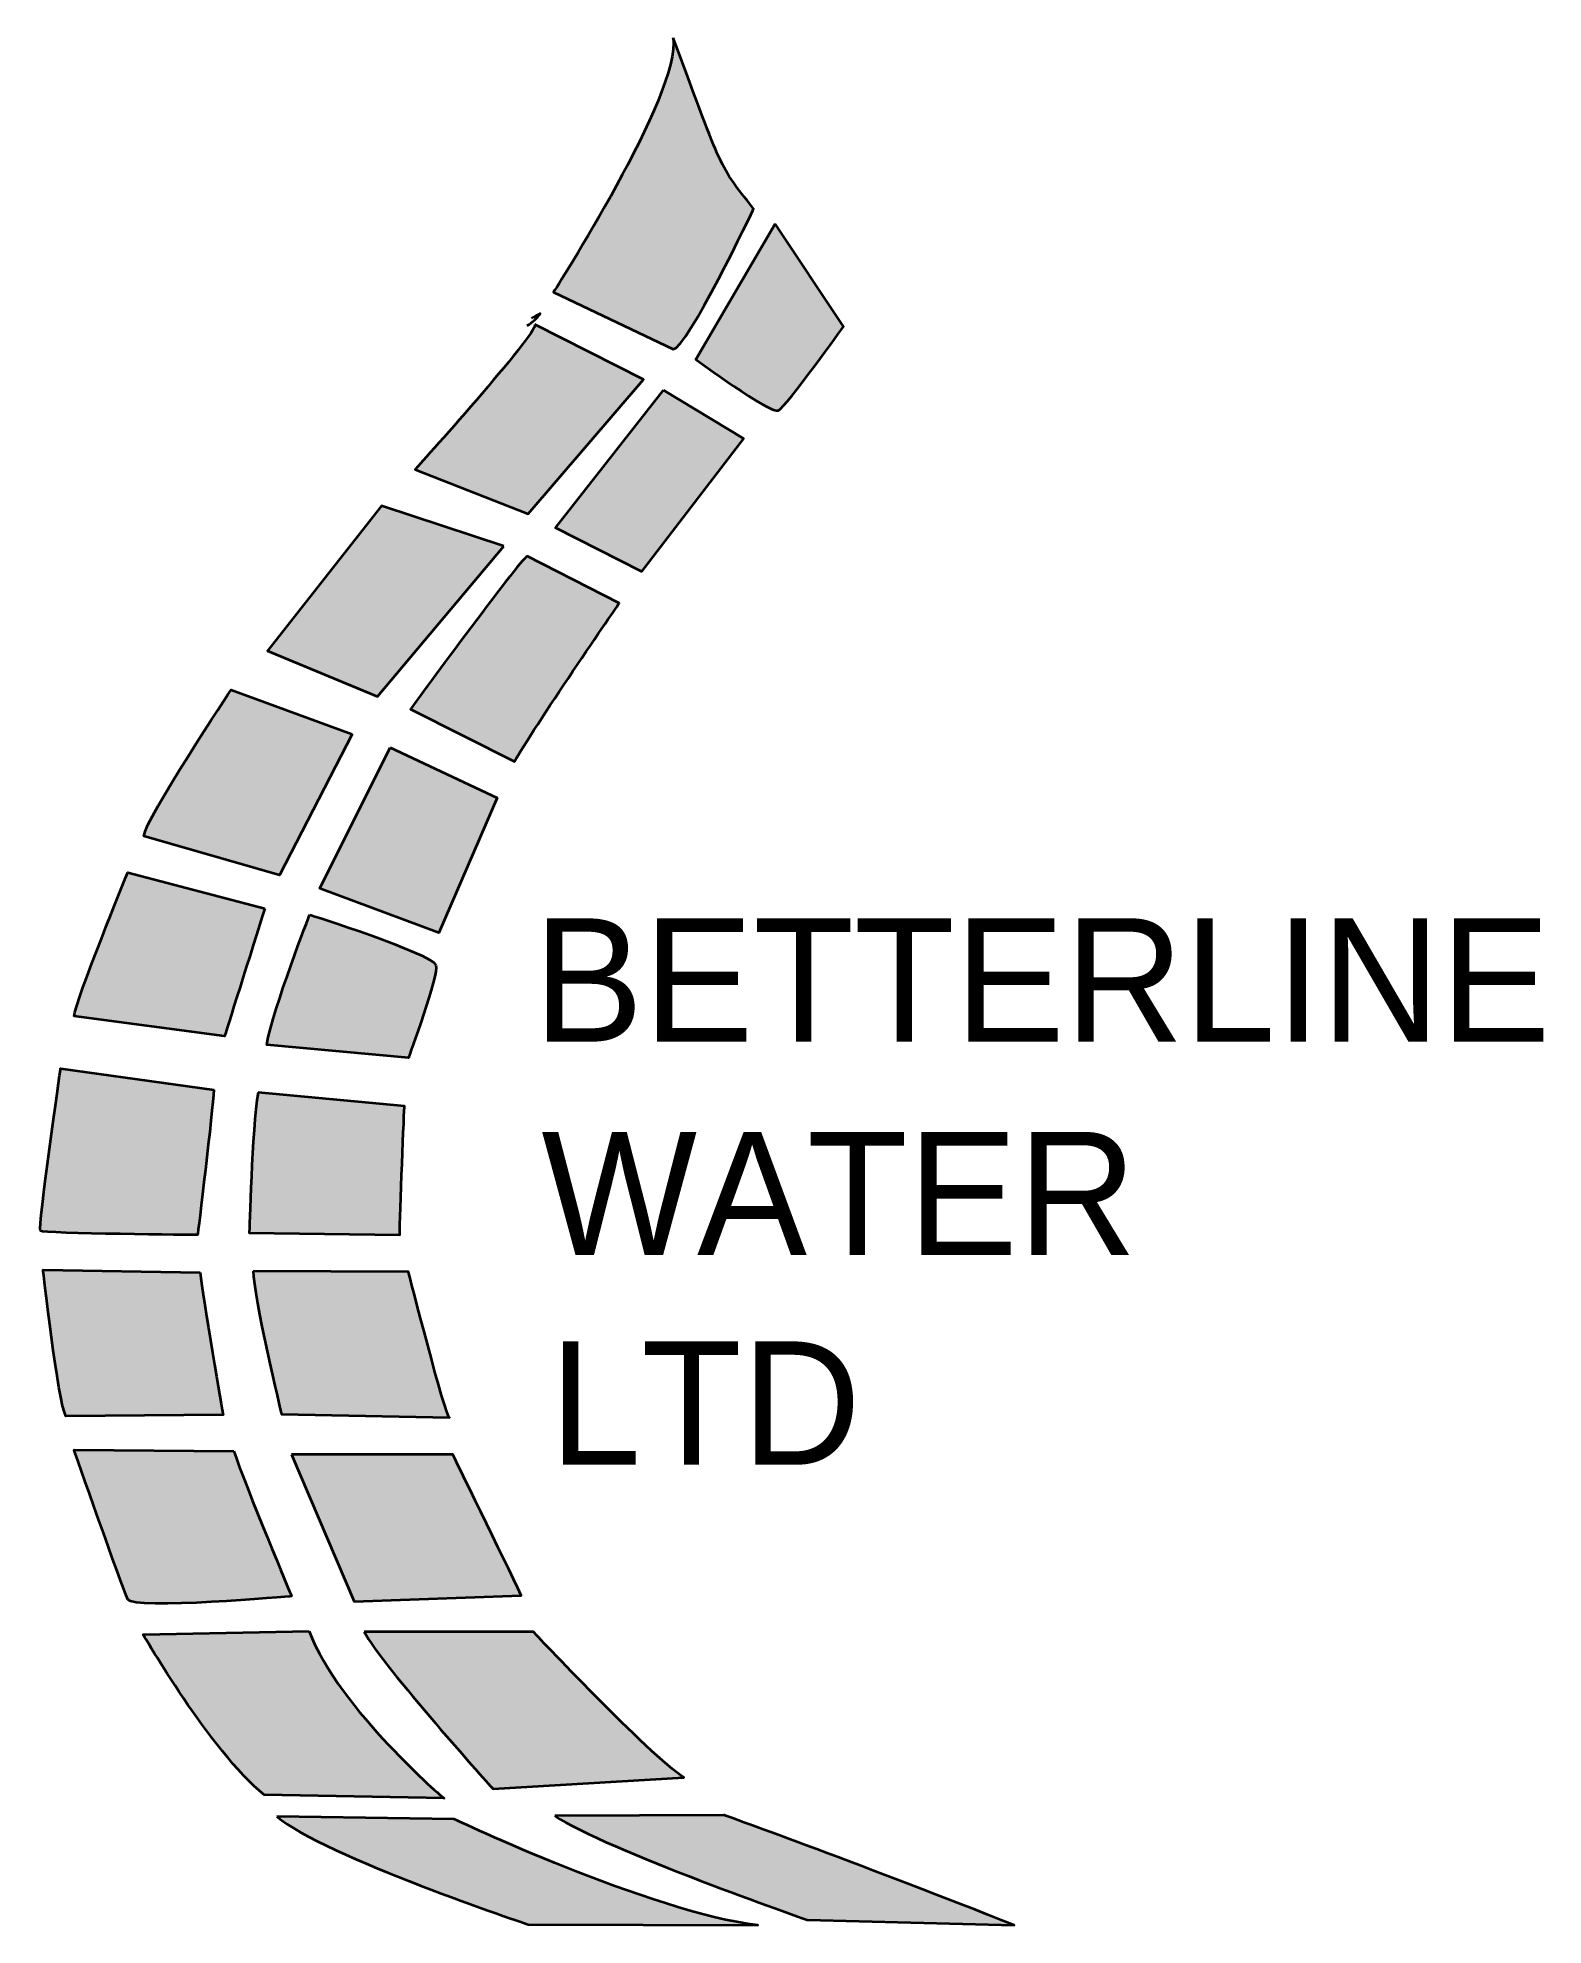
# Model space of a CAD drawing. Header units: inches. Extents: x 284 to 658, y -504 to -36.
import ezdxf

# ---------------------------------------------------------------- set-up
doc = ezdxf.new("R2010")
doc.units = ezdxf.units.IN
doc.header["$MEASUREMENT"] = 0
doc.layers.add('Layer 2', color=7, linetype='Continuous')

msp = doc.modelspace()

# ---------------------------------------------------------------- hatches: boundary and pattern name
at = {"layer": 'Layer 2', "true_color": 0xffffff}
h = msp.add_hatch(color=7, dxfattribs=at)
h.dxf.hatch_style = 2
edge = h.paths.add_edge_path()
edge.add_spline(control_points=[(441.67, -35.83), (454.42, -69.8), (452.7, -66.87), (461.67, -78.33), (461.67, -78.33), (445, -113.17), (441.67, -113.17), (441.67, -113.17), (412, -99), (412, -99), (412, -99), (443.82, -49.49), (441.67, -35.83)], knot_values=[0, 0, 0, 0, 1, 1, 1, 2, 2, 2, 3, 3, 3, 4, 4, 4, 4], degree=3, periodic=1)
h = msp.add_hatch(color=7, dxfattribs=at)
h.dxf.hatch_style = 2
edge = h.paths.add_edge_path()
edge.add_spline(control_points=[(467, -82), (467, -82), (484, -107.5), (484, -107.5), (484, -107.5), (469.83, -127.33), (467.83, -128.33), (465.83, -129.33), (447.33, -115.67), (447.33, -115.67), (447.33, -115.67), (467, -82), (467, -82)], knot_values=[0, 0, 0, 0, 1, 1, 1, 2, 2, 2, 3, 3, 3, 4, 4, 4, 4], degree=3, periodic=1)
h = msp.add_hatch(color=7, dxfattribs=at)
h.dxf.hatch_style = 2
edge = h.paths.add_edge_path()
edge.add_spline(control_points=[(407.33, -107), (407.33, -107), (434.33, -120.67), (434.33, -120.67), (434.33, -120.67), (405.67, -154), (405.67, -154), (405.67, -154), (377.67, -143), (377.67, -143), (377.67, -143), (408.33, -109), (407.33, -107)], knot_values=[0, 0, 0, 0, 1, 1, 1, 2, 2, 2, 3, 3, 3, 4, 4, 4, 4], degree=3, periodic=1)
h = msp.add_hatch(color=7, dxfattribs=at)
h.dxf.hatch_style = 2
h.paths.add_polyline_path([(439.33, -123.33), (459.17, -135.33), (433.83, -168.33), (412.5, -157.5)])
h = msp.add_hatch(color=7, dxfattribs=at)
h.dxf.hatch_style = 2
h.paths.add_polyline_path([(399.67, -162), (369.33, -152), (341, -188), (368.33, -199.33)])
h = msp.add_hatch(color=7, dxfattribs=at)
h.dxf.hatch_style = 2
edge = h.paths.add_edge_path()
edge.add_spline(control_points=[(405.5, -164.5), (405.5, -164.5), (428.33, -176.17), (428.33, -176.17), (428.33, -176.17), (406.33, -208.17), (402.33, -215.5), (402.33, -215.5), (376.5, -202.5), (376.5, -202.5), (376.5, -202.5), (403.5, -165.5), (405.5, -164.5)], knot_values=[0, 0, 0, 0, 1, 1, 1, 2, 2, 2, 3, 3, 3, 4, 4, 4, 4], degree=3, periodic=1)
h = msp.add_hatch(color=7, dxfattribs=at)
h.dxf.hatch_style = 2
edge = h.paths.add_edge_path()
edge.add_spline(control_points=[(362, -208.67), (362, -208.67), (332, -197.67), (332, -197.67), (332, -197.67), (310.67, -229.67), (310.33, -234), (310.33, -234), (344, -243.67), (344, -243.67), (344, -243.67), (362, -208.67), (362, -208.67)], knot_values=[0, 0, 0, 0, 1, 1, 1, 2, 2, 2, 3, 3, 3, 4, 4, 4, 4], degree=3, periodic=1)
h = msp.add_hatch(color=7, dxfattribs=at)
h.dxf.hatch_style = 2
h.paths.add_polyline_path([(371.5, -212), (398, -224.5), (383.5, -258), (354, -247)])
h = msp.add_hatch(color=7, dxfattribs=at)
h.dxf.hatch_style = 2
edge = h.paths.add_edge_path()
edge.add_spline(control_points=[(340.33, -252), (340.33, -252), (306.33, -243), (306.33, -243), (306.33, -243), (293.33, -275), (293, -278.67), (293, -278.67), (330.33, -283.67), (330.33, -283.67), (330.33, -283.67), (337.33, -261.67), (340.33, -252)], knot_values=[0, 0, 0, 0, 1, 1, 1, 2, 2, 2, 3, 3, 3, 4, 4, 4, 4], degree=3, periodic=1)
h = msp.add_hatch(color=7, dxfattribs=at)
h.dxf.hatch_style = 2
edge = h.paths.add_edge_path()
edge.add_spline(control_points=[(351.5, -253.5), (351.5, -253.5), (342.5, -276.5), (340.83, -285.83), (340.83, -285.83), (376, -289), (376, -289), (376, -289), (383.74, -268.04), (382.83, -266), (381.5, -263), (351.5, -253.5), (351.5, -253.5)], knot_values=[0, 0, 0, 0, 1, 1, 1, 2, 2, 2, 3, 3, 3, 4, 4, 4, 4], degree=3, periodic=1)
h = msp.add_hatch(color=7, dxfattribs=at)
h.dxf.hatch_style = 2
edge = h.paths.add_edge_path()
edge.add_spline(control_points=[(327.67, -297), (327.67, -297), (289.67, -291.67), (289.67, -291.67), (289.67, -291.67), (284, -331.33), (284.67, -332), (285.33, -332.67), (323.67, -333), (323.67, -333), (323.67, -333), (327.5, -301.83), (327.67, -297)], knot_values=[0, 0, 0, 0, 1, 1, 1, 2, 2, 2, 3, 3, 3, 4, 4, 4, 4], degree=3, periodic=1)
h = msp.add_hatch(color=7, dxfattribs=at)
h.dxf.hatch_style = 2
edge = h.paths.add_edge_path()
edge.add_spline(control_points=[(338.67, -297.67), (338.67, -297.67), (375, -301), (375, -301), (375, -301), (373.83, -328.67), (373.83, -333), (373.83, -333), (336.5, -332.5), (336.5, -332.5), (336.5, -332.5), (337.17, -306.83), (338.67, -297.67)], knot_values=[0, 0, 0, 0, 1, 1, 1, 2, 2, 2, 3, 3, 3, 4, 4, 4, 4], degree=3, periodic=1)
h = msp.add_hatch(color=7, dxfattribs=at)
h.dxf.hatch_style = 2
edge = h.paths.add_edge_path()
edge.add_spline(control_points=[(324.33, -342.33), (324.33, -342.33), (285.33, -341.67), (285.33, -341.67), (285.33, -341.67), (289, -374.33), (291, -378), (291, -378), (330, -377.67), (330, -377.67), (330, -377.67), (324.83, -348.17), (324.33, -342.33)], knot_values=[0, 0, 0, 0, 1, 1, 1, 2, 2, 2, 3, 3, 3, 4, 4, 4, 4], degree=3, periodic=1)
h = msp.add_hatch(color=7, dxfattribs=at)
h.dxf.hatch_style = 2
edge = h.paths.add_edge_path()
edge.add_spline(control_points=[(337.5, -342), (337.5, -342), (376, -342.17), (376, -342.17), (376, -342.17), (385.33, -378.67), (386.17, -378.33), (386.17, -378.33), (344.5, -377.5), (344.5, -377.5), (344.5, -377.5), (337.33, -347.67), (337.5, -342)], knot_values=[0, 0, 0, 0, 1, 1, 1, 2, 2, 2, 3, 3, 3, 4, 4, 4, 4], degree=3, periodic=1)
h = msp.add_hatch(color=7, dxfattribs=at)
h.dxf.hatch_style = 2
edge = h.paths.add_edge_path()
edge.add_spline(control_points=[(332.67, -386.67), (332.67, -386.67), (293, -386.33), (293, -386.33), (293, -386.33), (304.82, -420.04), (306.33, -423.5), (307.5, -426.17), (347, -422.67), (347, -422.67), (347, -422.67), (335.5, -395.33), (332.67, -386.67)], knot_values=[0, 0, 0, 0, 1, 1, 1, 2, 2, 2, 3, 3, 3, 4, 4, 4, 4], degree=3, periodic=1)
h = msp.add_hatch(color=7, dxfattribs=at)
h.dxf.hatch_style = 2
edge = h.paths.add_edge_path()
edge.add_spline(control_points=[(347, -387.5), (347, -387.5), (387, -387.5), (387, -387.5), (387, -387.5), (399.83, -413.67), (404, -422.5), (404, -422.5), (362.5, -424), (362.5, -424), (362.5, -424), (347, -387.5), (347, -387.5)], knot_values=[0, 0, 0, 0, 1, 1, 1, 2, 2, 2, 3, 3, 3, 4, 4, 4, 4], degree=3, periodic=1)
h = msp.add_hatch(color=7, dxfattribs=at)
h.dxf.hatch_style = 2
edge = h.paths.add_edge_path()
edge.add_spline(control_points=[(351.33, -431.33), (351.33, -431.33), (310.17, -432.17), (310.17, -432.17), (310.17, -432.17), (326.83, -461), (340.17, -472), (340.17, -472), (384.83, -472.83), (384.83, -472.83), (384.83, -472.83), (359, -451), (351.33, -431.33)], knot_values=[0, 0, 0, 0, 1, 1, 1, 2, 2, 2, 3, 3, 3, 4, 4, 4, 4], degree=3, periodic=1)
h = msp.add_hatch(color=7, dxfattribs=at)
h.dxf.hatch_style = 2
edge = h.paths.add_edge_path()
edge.add_spline(control_points=[(365, -431.5), (365, -431.5), (407, -431.5), (407, -431.5), (407, -431.5), (435.83, -462.17), (444.33, -467.67), (444.33, -467.67), (397, -470.5), (397, -470.5), (397, -470.5), (369.5, -440), (365, -431.5)], knot_values=[0, 0, 0, 0, 1, 1, 1, 2, 2, 2, 3, 3, 3, 4, 4, 4, 4], degree=3, periodic=1)
h = msp.add_hatch(color=7, dxfattribs=at)
h.dxf.hatch_style = 2
edge = h.paths.add_edge_path()
edge.add_spline(control_points=[(343.33, -477.33), (343.33, -477.33), (387.33, -478), (387.33, -478), (387.33, -478), (436.33, -501.17), (462.67, -504.33), (462.67, -504.33), (405.83, -504.17), (405.83, -504.17), (405.83, -504.17), (354.83, -487.17), (343.33, -477.33)], knot_values=[0, 0, 0, 0, 1, 1, 1, 2, 2, 2, 3, 3, 3, 4, 4, 4, 4], degree=3, periodic=1)
h = msp.add_hatch(color=7, dxfattribs=at)
h.dxf.hatch_style = 2
edge = h.paths.add_edge_path()
edge.add_spline(control_points=[(412.33, -477.17), (412.33, -477.17), (454.33, -477), (454.33, -477), (454.33, -477), (491.67, -490.5), (526.33, -504.33), (526.33, -504.33), (475, -503), (475, -503), (475, -503), (424.83, -485.5), (412.33, -477.17)], knot_values=[0, 0, 0, 0, 1, 1, 1, 2, 2, 2, 3, 3, 3, 4, 4, 4, 4], degree=3, periodic=1)

# ---------------------------------------------------------------- linework, layer by layer
at = {"layer": 'Layer 2', "color": 7, "lineweight": 35, "true_color": 0xffffff}
for points in [[(439.33, -123.33), (459.17, -135.33), (433.83, -168.33), (412.5, -157.5), (439.33, -123.33)], [(399.67, -162), (369.33, -152), (341, -188), (368.33, -199.33), (399.67, -162)], [(371.5, -212), (398, -224.5), (383.5, -258), (354, -247), (371.5, -212)]]:
    msp.add_lwpolyline(points, dxfattribs=at)
for points in [[(441.67, -35.83), (454.42, -69.8), (452.7, -66.87), (461.67, -78.33), (461.67, -78.33), (445, -113.17), (441.67, -113.17), (441.67, -113.17), (412, -99), (412, -99), (412, -99), (443.82, -49.49), (441.67, -35.83)], [(467, -82), (467, -82), (484, -107.5), (484, -107.5), (484, -107.5), (469.83, -127.33), (467.83, -128.33), (465.83, -129.33), (447.33, -115.67), (447.33, -115.67), (447.33, -115.67), (467, -82), (467, -82)], [(407.33, -107), (407.33, -107), (434.33, -120.67), (434.33, -120.67), (434.33, -120.67), (405.67, -154), (405.67, -154), (405.67, -154), (377.67, -143), (377.67, -143), (377.67, -143), (408.33, -109), (407.33, -107)], [(405.5, -164.5), (405.5, -164.5), (428.33, -176.17), (428.33, -176.17), (428.33, -176.17), (406.33, -208.17), (402.33, -215.5), (402.33, -215.5), (376.5, -202.5), (376.5, -202.5), (376.5, -202.5), (403.5, -165.5), (405.5, -164.5)], [(362, -208.67), (362, -208.67), (332, -197.67), (332, -197.67), (332, -197.67), (310.67, -229.67), (310.33, -234), (310.33, -234), (344, -243.67), (344, -243.67), (344, -243.67), (362, -208.67), (362, -208.67)], [(340.33, -252), (340.33, -252), (306.33, -243), (306.33, -243), (306.33, -243), (293.33, -275), (293, -278.67), (293, -278.67), (330.33, -283.67), (330.33, -283.67), (330.33, -283.67), (337.33, -261.67), (340.33, -252)], [(351.5, -253.5), (351.5, -253.5), (342.5, -276.5), (340.83, -285.83), (340.83, -285.83), (376, -289), (376, -289), (376, -289), (383.74, -268.04), (382.83, -266), (381.5, -263), (351.5, -253.5), (351.5, -253.5)], [(327.67, -297), (327.67, -297), (289.67, -291.67), (289.67, -291.67), (289.67, -291.67), (284, -331.33), (284.67, -332), (285.33, -332.67), (323.67, -333), (323.67, -333), (323.67, -333), (327.5, -301.83), (327.67, -297)], [(338.67, -297.67), (338.67, -297.67), (375, -301), (375, -301), (375, -301), (373.83, -328.67), (373.83, -333), (373.83, -333), (336.5, -332.5), (336.5, -332.5), (336.5, -332.5), (337.17, -306.83), (338.67, -297.67)], [(324.33, -342.33), (324.33, -342.33), (285.33, -341.67), (285.33, -341.67), (285.33, -341.67), (289, -374.33), (291, -378), (291, -378), (330, -377.67), (330, -377.67), (330, -377.67), (324.83, -348.17), (324.33, -342.33)], [(337.5, -342), (337.5, -342), (376, -342.17), (376, -342.17), (376, -342.17), (385.33, -378.67), (386.17, -378.33), (386.17, -378.33), (344.5, -377.5), (344.5, -377.5), (344.5, -377.5), (337.33, -347.67), (337.5, -342)], [(332.67, -386.67), (332.67, -386.67), (293, -386.33), (293, -386.33), (293, -386.33), (304.82, -420.04), (306.33, -423.5), (307.5, -426.17), (347, -422.67), (347, -422.67), (347, -422.67), (335.5, -395.33), (332.67, -386.67)], [(347, -387.5), (347, -387.5), (387, -387.5), (387, -387.5), (387, -387.5), (399.83, -413.67), (404, -422.5), (404, -422.5), (362.5, -424), (362.5, -424), (362.5, -424), (347, -387.5), (347, -387.5)], [(351.33, -431.33), (351.33, -431.33), (310.17, -432.17), (310.17, -432.17), (310.17, -432.17), (326.83, -461), (340.17, -472), (340.17, -472), (384.83, -472.83), (384.83, -472.83), (384.83, -472.83), (359, -451), (351.33, -431.33)], [(365, -431.5), (365, -431.5), (407, -431.5), (407, -431.5), (407, -431.5), (435.83, -462.17), (444.33, -467.67), (444.33, -467.67), (397, -470.5), (397, -470.5), (397, -470.5), (369.5, -440), (365, -431.5)], [(343.33, -477.33), (343.33, -477.33), (387.33, -478), (387.33, -478), (387.33, -478), (436.33, -501.17), (462.67, -504.33), (462.67, -504.33), (405.83, -504.17), (405.83, -504.17), (405.83, -504.17), (354.83, -487.17), (343.33, -477.33)], [(412.33, -477.17), (412.33, -477.17), (454.33, -477), (454.33, -477), (454.33, -477), (491.67, -490.5), (526.33, -504.33), (526.33, -504.33), (475, -503), (475, -503), (475, -503), (424.83, -485.5), (412.33, -477.17)]]:
    msp.add_open_spline(points, degree=3, knots=[0, 0, 0, 0, 1, 1, 1, 2, 2, 2, 3, 3, 3, 4, 4, 4, 4], dxfattribs=at)
at = {"layer": 'Layer 2', "color": 7, "lineweight": 35, "true_color": 0xf2f2f2}
msp.add_open_spline([(405.5, -107.25), (406.69, -106.66), (408.04, -105.24), (408.72, -104.29), (408.03, -104.65), (407.21, -105.1), (406.5, -105.5)], degree=3, knots=[0, 0, 0, 0, 1, 1, 1, 2, 2, 2, 2], dxfattribs=at)

# ---------------------------------------------------------------- texts
at = {"layer": 'Layer 2', "color": 7, "true_color": 0xffffff, "char_height": 30.6, "attachment_point": 7}
for s, insert in [('\\fFranklin Gothic Book|b0|i0|c0|p34;\\W1;BETTERLINE', (407, -285.01)), ('\\fFranklin Gothic Book|b0|i0|c0|p34;\\W1;WATER', (409, -338.01)), ('\\fFranklin Gothic Book|b0|i0|c0|p34;\\W1;LTD', (411, -390.01))]:
    msp.add_mtext(s, dxfattribs=dict(at, insert=insert))

doc.saveas('drawing.dxf')
